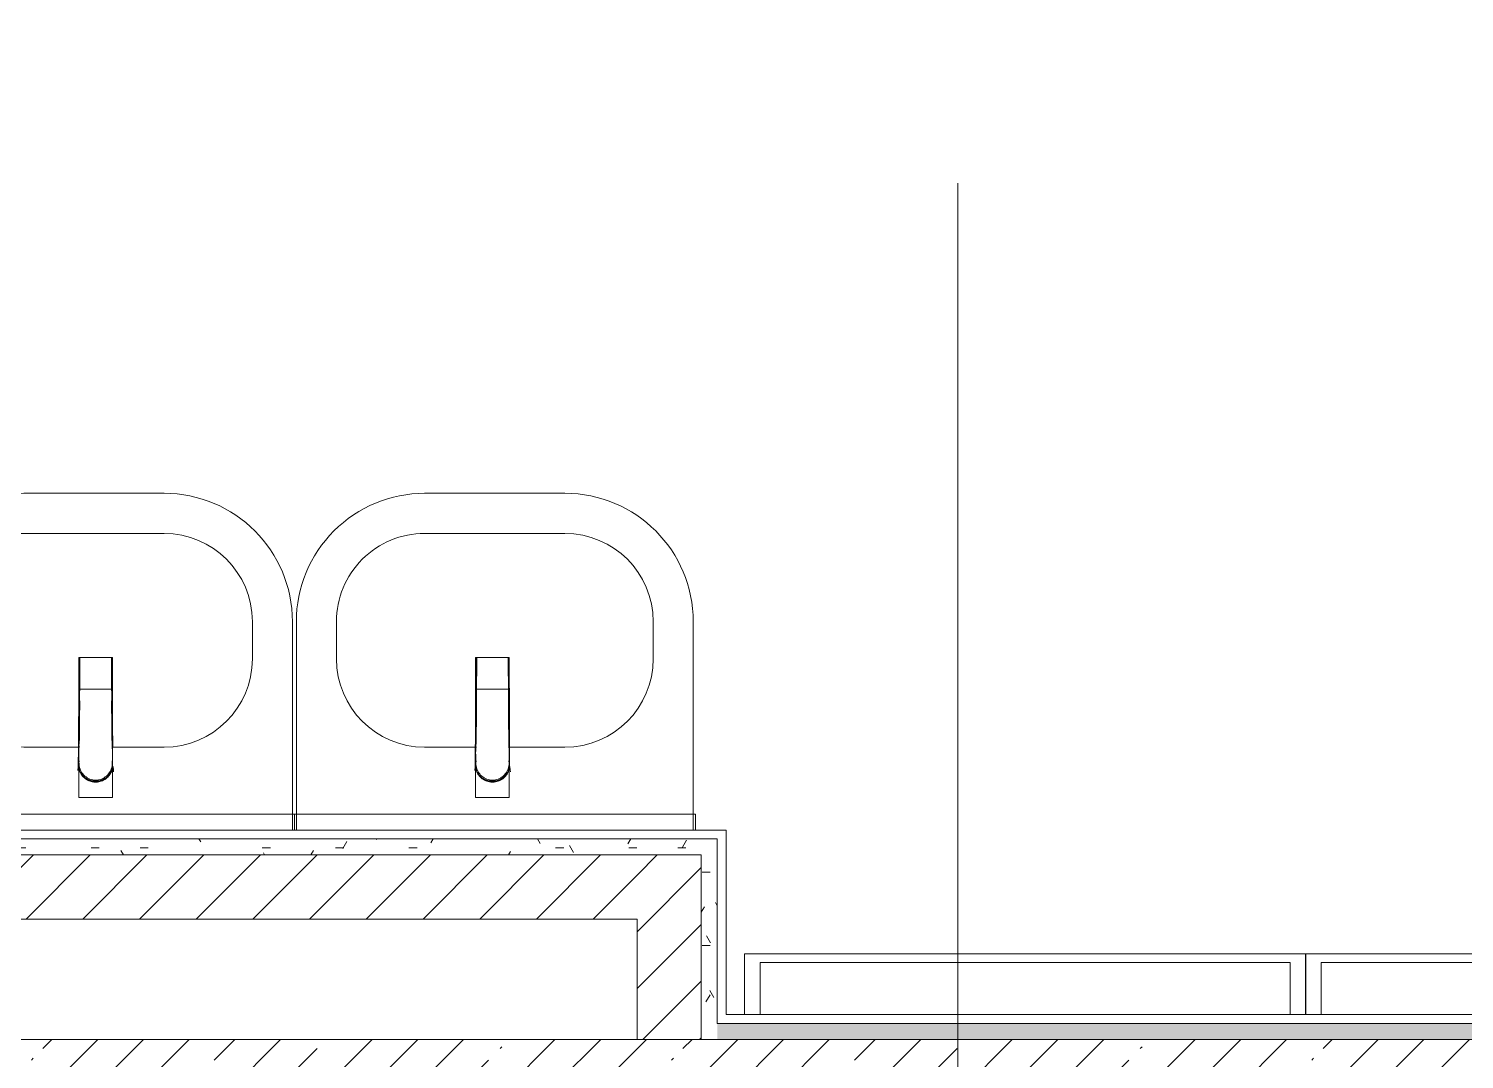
# Model space of a CAD drawing. Header units: millimetres. Extents: x 81382 to 274764, y -8553 to 29000.
# Drawn here: x 114801 to 116592, y 5375 to 6660 of the extents above; entities that cross this region are included whole.
import ezdxf

# ---------------------------------------------------------------- set-up
doc = ezdxf.new("R2010")
doc.units = ezdxf.units.MM
doc.linetypes.add('Осевая', pattern=[3175, 635, -476.25, 1587.5, -476.25])
for name, color, linetype, lineweight in [('0-1', 7, 'Continuous', 9), ('A-WALL', 7, 'Continuous', 9), ('I-WALL', 7, 'Continuous', 9), ('P-SANR-FIXT', 7, 'Continuous', 9), ('Оси-2', 7, 'Осевая', 9)]:
    doc.layers.add(name, color=color, linetype=linetype, lineweight=lineweight)
doc.layers.add('A-WALL-1', color=7, linetype='Continuous', lineweight=9, true_color=0x3c3c3c)
doc.layers.add('I-FURN-1', color=7, linetype='Continuous', lineweight=9, true_color=0xf0f0f0)
pattern_1 = [(45, (0, 0), (-35.35534, 35.35534), [])]
pattern_2 = [(0, (0, 0), (121.92, 30.48), [10.058, -81.382, 10.058, -81.382, -487.68]), (0, (0, 0), (121.92, 30.48), [-182.88, 10.058, -172.822, 10.058, -81.382, -213.36]), (0, (0, 0), (121.92, 30.48), [-457.2, 10.058, -50.902, 10.058, -142.342]), (120, (45.72, 15.24), (-87.356454, 90.345817), [10.058, -81.382, 10.058, -81.382, -487.68]), (120, (45.72, 15.24), (-87.356454, 90.345817), [-182.88, 10.058, -172.822, 10.058, -81.382, -213.36]), (120, (45.72, 15.24), (-87.356454, 90.345817), [-457.2, 10.058, -50.902, 10.058, -142.342]), (240, (60.96, 76.2), (-34.563546, -120.825817), [10.058, -81.382, 10.058, -81.382, -487.68]), (240, (60.96, 76.2), (-34.563546, -120.825817), [-182.88, 10.058, -172.822, 10.058, -81.382, -213.36]), (240, (60.96, 76.2), (-34.563546, -120.825817), [-457.2, 10.058, -50.902, 10.058, -142.342])]

# ---------------------------------------------------------------- blocks, each defined once
blk = doc.blocks.new('Вешалка - 1_25-26509708-План размещения напольных электротехнических лючков и розеток 3 этажа в осях 23-33')
at = {"layer": 'I-FURN-1'}
for p, q in [((350, 55), (-350, 55)), ((-350, 55), (-350, -20.6)), ((-350, -20.6), (-350, 55)), ((-350, 55), (349.6, 55)), ((350, -20.6), (350, 55)), ((350, 55), (350, -20.6)), ((-330.4, -20.6), (-330.4, 44.4)), ((-330.4, -20.6), (-330.4, 44.4)), ((-330.4, 44.4), (330.2, 44.4)), ((330.2, 44.4), (-330.4, 44.4)), ((330.2, 44.4), (330.2, -20.6)), ((330.2, -20.6), (330.2, 44.4))]:
    blk.add_line(p, q, dxfattribs=at)
blk = doc.blocks.new('Вешалка - 1_25-V67-План размещения напольных электротехнических лючков и розеток 3 этажа в осях 23-33')
at = {"layer": 'I-FURN-1'}
for p, q in [((350, 55), (-350, 55)), ((-350, 55), (-350, -20.6)), ((-350, -20.6), (-350, 55)), ((-349.6, 55), (350, 55)), ((350, -20.6), (350, 55)), ((350, 55), (350, -20.6)), ((-330.4, -20.6), (-330.4, 44.4)), ((-330.4, -20.6), (-330.4, 44.4)), ((-330.4, 44.4), (330.2, 44.4)), ((330.2, 44.4), (-330.4, 44.4)), ((330.2, 44.4), (330.2, -20.6)), ((330.2, -20.6), (330.2, 44.4))]:
    blk.add_line(p, q, dxfattribs=at)
blk = doc.blocks.new('зеркало круглое500д - 1_22а зеркало круглое d500-30453653-План размещения напольных электротехнических лючков и розеток 3 этажа в осях 23-33')
at = {"layer": 'I-FURN-1'}
for p, q in [((-250, 0), (-250, -20)), ((250, -20), (250, 0)), ((-250, -20), (250, -20)), ((250, -20), (-250, -20))]:
    blk.add_line(p, q, dxfattribs=at)
blk = doc.blocks.new('Раковина Roca Debba 50x42 - гибкая подводка_ 640х550х165 PN6_3_ ХВ_ГВ накидная гайка BP DN15_ К-гл_кон_ П DN 50-30803987-План размещения напольных электротехнических лючков и розеток 3 этажа в осях 23-33')
at = {"layer": 'P-SANR-FIXT'}
for p, q in [((-255, -0.2), (-255, -20.2)), ((240, -20.2), (240, -0.2)), ((-255, -20.2), (-255, -260)), ((240, -260), (240, -20.2)), ((-95, -103.6), (-24.7, -103.6)), ((15.5, -103.6), (80, -103.6)), ((-205, -260), (-205, -213.6)), ((190, -213.6), (190, -260)), ((80, -370), (-95, -370)), ((-95, -420), (80, -420))]:
    blk.add_line(p, q, dxfattribs=at)
for centre, radius, start, end in [((-95, -213.6), 110, 90, 180), ((80, -213.6), 110, 0, 90), ((-95, -260), 160, 180, 270), ((-95, -260), 110, 180, 270), ((80, -260), 160, 270, 0), ((80, -260), 110, 270, 0)]:
    blk.add_arc(centre, radius, start, end, dxfattribs=at)
blk = doc.blocks.new('Раковина Roca Debba 50x42 - гибкая подводка_ 640х550х165 PN6_3_ ХВ_ГВ накидная гайка BP DN15_ К-гл_кон_ П DN 50-V172-План размещения напольных электротехнических лючков и розеток 3 этажа в осях 23-33')
at = {"layer": 'P-SANR-FIXT'}
for p, q in [((-255, -0.2), (-255, -20.2)), ((240, -20.2), (240, -0.2)), ((-255, -20.2), (-255, -260)), ((240, -260), (240, -20.2)), ((-95, -103.6), (-29.7, -103.6)), ((10.5, -103.6), (80, -103.6)), ((-205, -260), (-205, -213.6)), ((190, -213.6), (190, -260)), ((80, -370), (-95, -370)), ((-95, -420), (80, -420))]:
    blk.add_line(p, q, dxfattribs=at)
for centre, radius, start, end in [((-95, -213.6), 110, 90, 180), ((80, -213.6), 110, 0, 90), ((-95, -260), 160, 180, 270), ((-95, -260), 110, 180, 270), ((80, -260), 160, 270, 0), ((80, -260), 110, 270, 0)]:
    blk.add_arc(centre, radius, start, end, dxfattribs=at)
blk = doc.blocks.new('смеситель для раковины - Default-V174-План размещения напольных электротехнических лючков и розеток 3 этажа в осях 23-33')
at = {"layer": '0-1'}
for p, q in [((19.7, 151.6), (-19.8, 151.6)), ((-20.3, 110), (-20.4, 97.4)), ((19.8, 111.8), (-19.8, 111.8)), ((20.4, 97.4), (20.3, 110)), ((-22.2, 10.4), (-21.8, 15.6)), ((-20.7, 17.2), (-20.7, 16.7)), ((20.8, 16.7), (20.8, 17.2))]:
    blk.add_line(p, q, dxfattribs=at)
at = {"layer": '0-1', "flags": 128}
for points in [[(-19.8, 151.6), (-20, 151.6), (-20.2, 151.6), (-20.3, 151.5), (-20.4, 151.5), (-20.5, 151.4), (-20.6, 151.3), (-20.6, 151.2), (-20.7, 151.1), (-20.7, 151.1), (-20.7, 151), (-20.7, 151), (-20.8, 150.9), (-20.8, 150.6), (-20.8, 149.7), (-20.8, 148.7), (-20.8, 147.7), (-20.9, 146.7), (-20.9, 145.3), (-21.1, 93.2)], [(19.7, 151.6), (20, 151.6), (20.2, 151.6), (20.4, 151.5), (20.5, 151.4), (20.6, 151.3), (20.6, 151.3), (20.7, 151.2), (20.7, 151.1), (20.7, 151.1), (20.7, 151), (20.8, 151), (20.8, 150.9), (20.8, 150.6)], [(-19.8, 111.8), (-19.9, 111.8), (-20, 111.8), (-20.1, 111.8), (-20.1, 111.7), (-20.2, 111.7), (-20.3, 111.6), (-20.3, 111.5), (-20.3, 111.5), (-20.3, 111.4), (-20.3, 111.4), (-20.3, 111.4), (-20.3, 111.3), (-20.3, 111.2), (-20.3, 111), (-20.3, 110.8), (-20.3, 110.6), (-20.3, 110.3), (-20.3, 110)], [(12.1, -0.1), (14.4, 1.7), (18.1, 6.1), (20.4, 11.5), (21.2, 17.2), (21.2, 36.2), (21.1, 56), (21, 111.4)], [(19.8, 111.8), (19.9, 111.8), (20, 111.8), (20.1, 111.8), (20.2, 111.7), (20.2, 111.6), (20.3, 111.6), (20.3, 111.5), (20.3, 111.5), (20.3, 111.4), (20.3, 111.4), (20.3, 111.3), (20.3, 111.1), (20.3, 110.9), (20.3, 110.7), (20.3, 110.4), (20.3, 110)], [(-18.9, 7.6), (-20, 10.3), (-20.8, 13.1), (-21.1, 18.6), (-21.1, 48.6), (-21.1, 93.2)], [(-21.8, 15.6), (-21.7, 19.7), (-21.6, 24.4), (-21.5, 30.8), (-21.4, 37.1), (-21.3, 49.4), (-21.2, 68.8), (-21.1, 88)], [(21.8, 15.6), (22.1, 11.2), (22.3, 8.7)]]:
    blk.add_lwpolyline(points, dxfattribs=at)
at = {"layer": 'P-SANR-FIXT'}
for p, q in [((21, 151.6), (-21, 151.6)), ((-21, 151.6), (-21, -23)), ((-19.7, 144), (-19.8, 111.7)), ((19.8, 111.7), (19.7, 144)), ((21, -23), (21, 151.6)), ((-21, 19.9), (-20.8, 19.8)), ((-20.4, 22), (-20.8, 19.8)), ((20.8, 19.8), (20.4, 22)), ((21, 19.9), (20.8, 19.8)), ((20.9, 18.5), (20.8, 19.8)), ((20.9, 18.4), (21.1, 18.4)), ((-0.6, -2.8), (0.6, -2.8)), ((-21, -23), (21, -23))]:
    blk.add_line(p, q, dxfattribs=at)
at = {"layer": 'P-SANR-FIXT', "flags": 128}
for points in [[(-21.1, 16.9), (-21.1, 42.2), (-21, 67.6), (-20.8, 118.3), (-20.7, 143.7), (-20.7, 149.4), (-20.8, 150.2), (-20.9, 145.3), (-20.9, 138.9), (-21.1, 88.1)], [(-20.1, 88.1), (-20.1, 99.6), (-20, 111), (-20, 122.4), (-19.9, 133.8), (-19.9, 145.2)], [(19.9, 145.2), (19.9, 138.9), (19.9, 132.6), (20, 126.2), (20, 119.9), (20, 113.5), (20, 107.2), (20.1, 100.8), (20.1, 94.5), (20.1, 88.1)], [(21.1, 88.1), (20.9, 138.9), (20.9, 145.3), (20.8, 150.2), (20.7, 149.4), (20.7, 143.7), (20.8, 118.3), (21, 67.6), (21.1, 42.2), (21.1, 16.9)], [(-21.1, 18.6), (-21.1, 18.6), (-21.1, 18.6), (-21, 18.6), (-21, 18.6), (-21, 18.5), (-20.9, 18.5), (-20.9, 18.5)], [(-21.1, 18.4), (-21.1, 18), (-21.1, 17.6), (-21.1, 17.2), (-21.1, 16.8), (-21.1, 16.4)], [(-20.8, 19.8), (-20.9, 19.2), (-20.9, 18.5)], [(21.1, 16.4), (21.1, 16.8), (21.1, 17.2), (21.1, 17.6), (21.1, 18), (21.1, 18.4)], [(-15.9, 4.1), (-13.1, 1.6), (-9.8, -0.4), (-6.1, -1.8), (-2.1, -2.5), (2.1, -2.5), (6.1, -1.8), (9.8, -0.4), (11.1, 0.4)], [(11.5, 0.5), (13.1, 1.6), (15.9, 4.1)], [(0.6, -3.9), (0.3, -3.9), (0.1, -3.9), (-0.1, -3.9), (-0.3, -3.9), (-0.6, -3.9)]]:
    blk.add_lwpolyline(points, dxfattribs=at)
at = {"layer": 'P-SANR-FIXT'}
for centre, major_axis, ratio, start_param, end_param in [((-19.8, 109.7), (-0.5, 0.002), 0.095846, 0.017294, 1.571164), ((19.8, 109.7), (0.5, 0.002), 0.095848, 4.711795, 6.265892), ((0, 17.2), (20.8, 0), 0.98634, 3.038054, 3.141593), ((0, 17.2), (20.8, 0), 0.98634, 0, 0.103539), ((0, 17.2), (20.8, 0), 0.98634, 3.141593, 3.441377), ((0, 16.7), (20.8, 0), 0.98634, 3.141593, 3.372062), ((0, 16.7), (20.7, 0), 0.98634, 3.571127, 3.769911), ((0, 17.2), (20.8, 0), 0.98634, 3.613983, 5.358408), ((0, 16.7), (20.7, 0), 0.98634, 3.994763, 4.083653), ((0, 16.7), (20.8, 0), 0.98634, 5.376246, 5.846752), ((0, 17.2), (20.8, 0), 0.98634, 5.499139, 5.804813), ((0, 17.2), (-20.8, 0), 0.98634, 2.841808, 3.141593), ((0, 16.7), (20.8, 0), 0.98634, 6.052716, 6.283185), ((0, 16.7), (20.7, 0), 0.98634, 4.276566, 4.807479), ((0, 16.7), (20.8, 0), 0.98634, 4.9338, 5.10736)]:
    blk.add_ellipse(centre, major_axis=major_axis, ratio=ratio, start_param=start_param, end_param=end_param, dxfattribs=at)
for points, knots in [([(-19.9, 145.2), (-19.9, 146), (-19.9, 147.4), (-19.8, 149.3), (-19.8, 150.7), (-19.8, 151.5), (-19.8, 151.6), (-19.8, 151.6)], [0, 0, 0, 0, 0.1, 0.2, 0.3, 0.4, 0.4725859, 0.4725859, 0.4725859, 0.4725859]), ([(-19.8, 151.6), (-19.7, 151.6), (-19.7, 151.6), (-19.7, 151.2), (-19.7, 150), (-19.7, 148.3), (-19.7, 146.2), (-19.7, 144.8), (-19.7, 144)], [0.4728347, 0.4728347, 0.4728347, 0.4728347, 0.5, 0.6, 0.7, 0.8, 0.9, 1, 1, 1, 1]), ([(19.7, 144), (19.7, 144.8), (19.7, 146.2), (19.7, 148.3), (19.7, 150), (19.7, 151.2), (19.7, 151.6), (19.7, 151.6), (19.7, 151.6)], [0, 0, 0, 0, 0.1, 0.2, 0.3, 0.4, 0.5, 0.5274121, 0.5274121, 0.5274121, 0.5274121]), ([(19.7, 151.6), (19.8, 151.6), (19.8, 151.5), (19.8, 150.7), (19.8, 149.3), (19.9, 147.4), (19.9, 146), (19.9, 145.2)], [0.5275209, 0.5275209, 0.5275209, 0.5275209, 0.6, 0.7, 0.8, 0.9, 1, 1, 1, 1]), ([(-19.8, 111.8), (-19.8, 111.8), (-19.8, 111.7), (-19.8, 110.9), (-19.8, 110.1), (-19.8, 109.7)], [0.4695548, 0.4695548, 0.4695548, 0.4695548, 0.6, 0.8, 1, 1, 1, 1]), ([(19.8, 109.7), (19.8, 110.1), (19.8, 110.9), (19.8, 111.7), (19.8, 111.8), (19.8, 111.8)], [0, 0, 0, 0, 0.2, 0.4, 0.5304748, 0.5304748, 0.5304748, 0.5304748]), ([(-20.4, 97.4), (-20.4, 91.1), (-20.5, 81.8), (-20.6, 69.7), (-20.6, 60), (-20.7, 52.6), (-20.8, 47.4), (-20.8, 45.2), (-20.8, 43.5), (-20.9, 41.8), (-20.9, 39.8), (-20.9, 37.7), (-20.9, 36.2), (-20.9, 35.4), (-21, 34.1), (-21, 32.6), (-21, 31), (-21, 29.7), (-21, 28.6), (-21, 27.7), (-21, 26.8), (-21.1, 25.6), (-21.1, 22.9), (-21.1, 20.4), (-21.1, 18.4)], [0, 0, 0, 0, 0.222222, 0.333333, 0.444444, 0.583333, 0.618056, 0.652778, 0.670139, 0.6875, 0.722222, 0.756944, 0.774306, 0.782986, 0.791667, 0.826389, 0.84375, 0.861111, 0.878472, 0.887153, 0.895833, 0.913194, 0.930556, 1, 1, 1, 1]), ([(-20.5, 43.6), (-20.5, 44.1), (-20.5, 44.9), (-20.5, 45.9), (-20.4, 46.5), (-20.4, 47), (-20.4, 47.6), (-20.3, 48.2), (-20.3, 49.3), (-20.3, 50.8), (-20.3, 52.7), (-20.3, 54.8), (-20.2, 57.1), (-20.2, 60.5), (-20.1, 67), (-20, 78.4), (-19.9, 90.5), (-19.9, 97.4)], [0.3665203, 0.3665203, 0.3665203, 0.3665203, 0.3928571, 0.4107143, 0.4196429, 0.4285714, 0.4375, 0.4464286, 0.4642857, 0.5, 0.5357143, 0.5714286, 0.6071429, 0.6428571, 0.7142857, 0.8571429, 1, 1, 1, 1]), ([(19.9, 97.4), (19.9, 90.5), (20, 78.4), (20.1, 66.9), (20.2, 60.3), (20.3, 57), (20.3, 54.6), (20.3, 52.6), (20.3, 50.7), (20.3, 49.2), (20.4, 48.1), (20.4, 47.4), (20.4, 46.9), (20.4, 46.4), (20.4, 45.8), (20.4, 44.6), (20.4, 43), (20.4, 41.3), (20.5, 40), (20.5, 39.2), (20.6, 38.5), (20.7, 37.9), (20.7, 37.5)], [0, 0, 0, 0, 0.1428571, 0.2857143, 0.3571429, 0.3928571, 0.4285714, 0.4642857, 0.5, 0.5357143, 0.5535714, 0.5625, 0.5714286, 0.5803571, 0.5892857, 0.6071429, 0.6428571, 0.6785714, 0.6964286, 0.7053571, 0.7142857, 0.7301718, 0.7301718, 0.7301718, 0.7301718]), ([(21.1, 18.4), (21.1, 19.2), (21.1, 20.8), (21.1, 23.1), (21.1, 25), (21.1, 26.5), (21, 27.6), (21, 28.6), (21, 30), (21, 31.7), (21, 33.4), (21, 34.6), (20.9, 35.2), (20.9, 35.7), (20.9, 36.3), (20.9, 36.9), (20.9, 38.1), (20.9, 39.8), (20.9, 41.4), (20.8, 42.8), (20.8, 44.1), (20.8, 45.8), (20.8, 48.6), (20.7, 53.5), (20.6, 60.7), (20.6, 68.9), (20.5, 76.5), (20.5, 85.7), (20.4, 92.7), (20.4, 97.4)], [0, 0, 0, 0, 0.027778, 0.055556, 0.083333, 0.097222, 0.111111, 0.125, 0.138889, 0.166667, 0.194444, 0.208333, 0.215278, 0.222222, 0.229167, 0.236111, 0.25, 0.277778, 0.305556, 0.319444, 0.333333, 0.361111, 0.388889, 0.444444, 0.555556, 0.666667, 0.75, 0.833333, 1, 1, 1, 1]), ([(-21.1, 88.1), (-21.1, 85.7), (-21.1, 82.2), (-21.1, 77.5), (-21.2, 73.9), (-21.2, 70.4), (-21.2, 66.8), (-21.2, 63.9), (-21.2, 61.5), (-21.2, 59.8), (-21.2, 58), (-21.2, 55.7), (-21.3, 52.8), (-21.3, 49.3), (-21.3, 46), (-21.3, 42.6), (-21.4, 40.5), (-21.4, 39.4)], [0, 0, 0, 0, 0.0833333, 0.125, 0.1666667, 0.2083333, 0.25, 0.2916667, 0.3125, 0.3333333, 0.3541667, 0.375, 0.4166667, 0.4583333, 0.5, 0.5416667, 0.5833333, 0.5833333, 0.5833333, 0.5833333]), ([(20.1, 88.1), (20.1, 88.2), (20.2, 88.3), (20.4, 88.2), (20.5, 88), (20.6, 87.8), (20.7, 87.5), (20.7, 87.3), (20.8, 87.1), (20.9, 87), (20.9, 86.8), (20.9, 86.7)], [0, 0, 0, 0, 0.1, 0.19375, 0.25, 0.3, 0.35, 0.4, 0.45, 0.525, 0.575, 0.575, 0.575, 0.575]), ([(21.4, 39.8), (21.4, 40.2), (21.4, 41), (21.3, 42.6), (21.3, 44.7), (21.3, 47.5), (21.3, 50.9), (21.2, 55.1), (21.2, 60), (21.2, 65.1), (21.2, 69.9), (21.2, 74.5), (21.1, 80.6), (21.1, 85.1), (21.1, 88.1)], [0.5714286, 0.5714286, 0.5714286, 0.5714286, 0.5892857, 0.6071429, 0.6428571, 0.6785714, 0.7142857, 0.75, 0.7857143, 0.8214286, 0.8571429, 0.8928571, 0.9285714, 1, 1, 1, 1]), ([(-21, 19.9), (-21, 20.5), (-20.9, 21.9), (-20.9, 23.9), (-20.9, 25.6), (-20.9, 26.9), (-20.9, 27.6), (-20.9, 28.1), (-20.9, 28.7), (-20.9, 29.4), (-21, 30.9), (-21, 33.1), (-21, 35.5), (-20.9, 37.4), (-20.9, 38.5), (-20.8, 39.3), (-20.7, 40.1), (-20.7, 40.7), (-20.6, 41.2), (-20.6, 41.3)], [0, 0, 0, 0, 0.0357143, 0.0714286, 0.1071429, 0.125, 0.1339286, 0.1428571, 0.1517857, 0.1607143, 0.1785714, 0.2142857, 0.25, 0.2678571, 0.2857143, 0.2946429, 0.3035714, 0.3214286, 0.3257253, 0.3257253, 0.3257253, 0.3257253]), ([(-21, 19.9), (-21, 19.7), (-21, 19.5), (-21.1, 19.2), (-21.1, 18.9), (-21.1, 18.7), (-21.1, 18.6)], [0, 0, 0, 0, 0.333333, 0.5, 0.666667, 1, 1, 1, 1]), ([(20.9, 33.9), (20.9, 33.6), (20.9, 32.5), (20.9, 30.9), (20.9, 29.2), (20.9, 28.3), (20.9, 27.5), (20.9, 26.8), (20.9, 25.6), (20.9, 23.9), (21, 21.9), (21, 20.5), (21, 19.9)], [0.7766981, 0.7766981, 0.7766981, 0.7766981, 0.7857143, 0.8214286, 0.8392857, 0.8571429, 0.8660714, 0.875, 0.8928571, 0.9285714, 0.9642857, 1, 1, 1, 1]), ([(-0.6, -3.9), (-1.6, -3.9), (-3.8, -3.7), (-7, -2.8), (-10, -1.5), (-12.8, 0.2), (-15.2, 2.3), (-17.3, 4.8), (-18.7, 7.1), (-19.6, 9), (-20.1, 10.6), (-20.6, 12.1), (-21, 14.3), (-21.1, 15.9), (-21.1, 16.9)], [0, 0, 0, 0, 0.1, 0.2, 0.3, 0.4, 0.5, 0.6, 0.7, 0.75, 0.8, 0.85, 0.9, 1, 1, 1, 1]), ([(-21.1, 16.4), (-21.1, 14.3), (-20.4, 11.1), (-18.7, 7.6), (-17.5, 5.8), (-16.4, 4.5), (-15.2, 3.2), (-13.9, 2.1), (-12.5, 1), (-10.9, 0.1), (-9.2, -0.7), (-6.9, -1.7), (-3.8, -2.5), (0, -2.8), (3.8, -2.5), (6.9, -1.7), (9, -0.9), (10.1, -0.3), (10.9, 0.1), (11.7, 0.5), (12.7, 1.2), (13.9, 2), (15, 3), (15.8, 3.8), (16.4, 4.5), (17, 5.2), (17.7, 6.2), (18.6, 7.6), (19.3, 9), (19.7, 9.9), (19.9, 10.5), (20, 10.9), (20.2, 11.2), (20.3, 11.7), (20.6, 12.6), (20.8, 13.8), (21, 15.1), (21.1, 16), (21.1, 16.4)], [0, 0, 0, 0, 0.111111, 0.166667, 0.194444, 0.222222, 0.25, 0.277778, 0.305556, 0.333333, 0.361111, 0.388889, 0.444444, 0.5, 0.555556, 0.611111, 0.638889, 0.652778, 0.666667, 0.680556, 0.694444, 0.722222, 0.75, 0.763889, 0.777778, 0.791667, 0.805556, 0.833333, 0.861111, 0.875, 0.881944, 0.888889, 0.895833, 0.902778, 0.916667, 0.944444, 0.972222, 1, 1, 1, 1]), ([(-20.8, 14.6), (-20.7, 14.1), (-20.6, 12.9), (-20.2, 11.6), (-20, 10.9)], [0, 0, 0, 0, 0.4, 1, 1, 1, 1]), ([(-20, 10.9), (-19.6, 9.8), (-18.5, 7.4), (-17, 5.2), (-15.9, 4.1)], [0, 0, 0, 0, 0.444444, 1, 1, 1, 1]), ([(21.1, 16.9), (21.1, 15.9), (21, 13.7), (20.2, 10.6), (19, 7.6), (16.7, 3.9), (12.9, 0), (7.1, -3.1), (2.7, -3.9), (0.6, -3.9)], [0, 0, 0, 0, 0.1, 0.2, 0.3, 0.4, 0.6, 0.8, 1, 1, 1, 1]), ([(15.9, 4.1), (16.7, 5), (18.4, 7.2), (19.5, 9.5), (20, 10.9)], [0, 0, 0, 0, 0.444444, 1, 1, 1, 1]), ([(20, 10.9), (20.2, 11.4), (20.5, 12.7), (20.7, 13.9), (20.8, 14.6)], [0, 0, 0, 0, 0.444444, 1, 1, 1, 1]), ([(-0.6, -3.9), (-0.6, -3.9), (-0.6, -3.7), (-0.6, -3.5), (-0.6, -3.1), (-0.6, -2.9), (-0.6, -2.8)], [0, 0, 0, 0, 0.363636, 0.545455, 0.727273, 1, 1, 1, 1]), ([(0.6, -3.9), (0.6, -3.9), (0.6, -3.7), (0.6, -3.5), (0.6, -3.1), (0.6, -2.9), (0.6, -2.8)], [0, 0, 0, 0, 0.363636, 0.545455, 0.727273, 1, 1, 1, 1])]:
    blk.add_open_spline(points, degree=3, knots=knots, dxfattribs=at)
for points in [[(-19.8, 111.8), (-19.8, 111.8), (-19.8, 111.8), (-19.8, 111.8)], [(19.8, 111.8), (19.8, 111.8), (19.8, 111.8), (19.8, 111.8)], [(-20.1, 88.1), (-20.4, 88.2), (-20.6, 88.2), (-20.8, 88.2)], [(-20, 85.7), (-20.1, 86.5), (-20.1, 87.3), (-20.1, 88.1)], [(20.1, 88.1), (20.1, 87.3), (20.1, 86.5), (20, 85.7)], [(-20.9, 18.4), (-21, 18.4), (-21.1, 18.4), (-21.1, 18.5)], [(-20.4, 22.5), (-20.7, 21.7), (-20.9, 20.8), (-21, 19.9)], [(-20.9, 18.3), (-20.9, 17.7), (-20.9, 16.5), (-20.8, 15.2), (-20.8, 14.6)], [(20.7, 19.9), (20.7, 17.5), (19.9, 12.6), (16.3, 6), (10.7, 1.1), (3.8, -1.6), (-3.7, -1.6), (-10.7, 1.1), (-16.3, 6), (-19.9, 12.6), (-20.7, 17.5), (-20.7, 19.9)], [(21, 19.9), (20.9, 20.8), (20.7, 21.7), (20.4, 22.5)], [(20.8, 14.6), (20.8, 15.2), (20.9, 16.5), (20.9, 17.8), (20.9, 18.4)], [(21.1, 18.5), (21.1, 18.5), (21, 18.5), (20.9, 18.5)], [(21.1, 18.5), (21.1, 18.6), (21.1, 18.7), (21.1, 18.9), (21.1, 19.2), (21.1, 19.4), (21, 19.6), (21, 19.8), (21, 19.9)], [(-3, -2.5), (-2.2, -2.7), (-1.4, -2.7), (-0.6, -2.8)]]:
    blk.add_open_spline(points, degree=3, dxfattribs=at)
blk = doc.blocks.new('смеситель для раковины - Default-V175-План размещения напольных электротехнических лючков и розеток 3 этажа в осях 23-33')
at = {"layer": '0-1'}
for p, q in [((19.7, 151.6), (-19.8, 151.6)), ((-20.3, 110), (-20.4, 97.4)), ((19.8, 111.8), (-19.8, 111.8)), ((20.4, 97.4), (20.3, 110)), ((-22.2, 10.4), (-21.8, 15.6)), ((-20.7, 17.2), (-20.7, 16.7)), ((20.8, 16.7), (20.8, 17.2))]:
    blk.add_line(p, q, dxfattribs=at)
at = {"layer": '0-1', "flags": 128}
for points in [[(-19.8, 151.6), (-20, 151.6), (-20.2, 151.6), (-20.3, 151.5), (-20.4, 151.5), (-20.5, 151.4), (-20.6, 151.3), (-20.6, 151.2), (-20.7, 151.1), (-20.7, 151.1), (-20.7, 151), (-20.7, 151), (-20.8, 150.9), (-20.8, 150.6), (-20.8, 149.7), (-20.8, 148.7), (-20.8, 147.7), (-20.9, 146.7), (-20.9, 145.3), (-21.1, 93.2)], [(19.7, 151.6), (20, 151.6), (20.2, 151.6), (20.4, 151.5), (20.5, 151.4), (20.6, 151.3), (20.6, 151.3), (20.7, 151.2), (20.7, 151.1), (20.7, 151.1), (20.7, 151), (20.8, 151), (20.8, 150.9), (20.8, 150.6)], [(-19.8, 111.8), (-19.9, 111.8), (-20, 111.8), (-20.1, 111.8), (-20.1, 111.7), (-20.2, 111.7), (-20.3, 111.6), (-20.3, 111.5), (-20.3, 111.5), (-20.3, 111.4), (-20.3, 111.4), (-20.3, 111.4), (-20.3, 111.3), (-20.3, 111.2), (-20.3, 111), (-20.3, 110.8), (-20.3, 110.6), (-20.3, 110.3), (-20.3, 110)], [(12.1, -0.1), (14.4, 1.7), (18.1, 6.1), (20.4, 11.5), (21.2, 17.2), (21.2, 36.2), (21.1, 56), (21, 111.4)], [(19.8, 111.8), (19.9, 111.8), (20, 111.8), (20.1, 111.8), (20.2, 111.7), (20.2, 111.6), (20.3, 111.6), (20.3, 111.5), (20.3, 111.5), (20.3, 111.4), (20.3, 111.4), (20.3, 111.3), (20.3, 111.1), (20.3, 110.9), (20.3, 110.7), (20.3, 110.4), (20.3, 110)], [(-18.9, 7.6), (-20, 10.3), (-20.8, 13.1), (-21.1, 18.6), (-21.1, 48.6), (-21.1, 93.2)], [(-21.8, 15.6), (-21.7, 19.7), (-21.6, 24.4), (-21.5, 30.8), (-21.4, 37.1), (-21.3, 49.4), (-21.2, 68.8), (-21.1, 88)], [(21.8, 15.6), (22.1, 11.2), (22.3, 8.7)]]:
    blk.add_lwpolyline(points, dxfattribs=at)
at = {"layer": 'P-SANR-FIXT'}
for p, q in [((21, 151.6), (-21, 151.6)), ((-21, 151.6), (-21, -23)), ((-19.7, 144), (-19.8, 111.7)), ((19.8, 111.7), (19.7, 144)), ((21, -23), (21, 151.6)), ((-21, 19.9), (-20.8, 19.8)), ((-20.4, 22), (-20.8, 19.8)), ((20.8, 19.8), (20.4, 22)), ((21, 19.9), (20.8, 19.8)), ((20.9, 18.5), (20.8, 19.8)), ((20.9, 18.4), (21.1, 18.4)), ((-0.6, -2.8), (0.6, -2.8)), ((-21, -23), (21, -23))]:
    blk.add_line(p, q, dxfattribs=at)
at = {"layer": 'P-SANR-FIXT', "flags": 128}
for points in [[(-21.1, 16.9), (-21.1, 42.2), (-21, 67.6), (-20.8, 118.3), (-20.7, 143.7), (-20.7, 149.4), (-20.8, 150.2), (-20.9, 145.3), (-20.9, 138.9), (-21.1, 88.1)], [(-20.1, 88.1), (-20.1, 99.6), (-20, 111), (-20, 122.4), (-19.9, 133.8), (-19.9, 145.2)], [(19.9, 145.2), (19.9, 138.9), (19.9, 132.6), (20, 126.2), (20, 119.9), (20, 113.5), (20, 107.2), (20.1, 100.8), (20.1, 94.5), (20.1, 88.1)], [(21.1, 88.1), (20.9, 138.9), (20.9, 145.3), (20.8, 150.2), (20.7, 149.4), (20.7, 143.7), (20.8, 118.3), (21, 67.6), (21.1, 42.2), (21.1, 16.9)], [(-21.1, 18.6), (-21.1, 18.6), (-21.1, 18.6), (-21, 18.6), (-21, 18.6), (-21, 18.5), (-20.9, 18.5), (-20.9, 18.5)], [(-21.1, 18.4), (-21.1, 18), (-21.1, 17.6), (-21.1, 17.2), (-21.1, 16.8), (-21.1, 16.4)], [(-20.8, 19.8), (-20.9, 19.2), (-20.9, 18.5)], [(21.1, 16.4), (21.1, 16.8), (21.1, 17.2), (21.1, 17.6), (21.1, 18), (21.1, 18.4)], [(-15.9, 4.1), (-13.1, 1.6), (-9.8, -0.4), (-6.1, -1.8), (-2.1, -2.5), (2.1, -2.5), (6.1, -1.8), (9.8, -0.4), (11.1, 0.4)], [(11.5, 0.5), (13.1, 1.6), (15.9, 4.1)], [(0.6, -3.9), (0.3, -3.9), (0.1, -3.9), (-0.1, -3.9), (-0.3, -3.9), (-0.6, -3.9)]]:
    blk.add_lwpolyline(points, dxfattribs=at)
at = {"layer": 'P-SANR-FIXT'}
for centre, major_axis, ratio, start_param, end_param in [((-19.8, 109.7), (-0.5, 0.002), 0.095846, 0.017294, 1.571164), ((19.8, 109.7), (0.5, 0.002), 0.095848, 4.711795, 6.265892), ((0, 17.2), (20.8, 0), 0.98634, 3.038054, 3.141593), ((0, 17.2), (20.8, 0), 0.98634, 0, 0.103539), ((0, 17.2), (20.8, 0), 0.98634, 3.141593, 3.441377), ((0, 16.7), (20.8, 0), 0.98634, 3.141593, 3.372062), ((0, 16.7), (20.7, 0), 0.98634, 3.571127, 3.769911), ((0, 17.2), (20.8, 0), 0.98634, 3.613983, 5.358408), ((0, 16.7), (20.7, 0), 0.98634, 3.994763, 4.083653), ((0, 16.7), (20.8, 0), 0.98634, 5.376246, 5.846752), ((0, 17.2), (20.8, 0), 0.98634, 5.499139, 5.804813), ((0, 17.2), (-20.8, 0), 0.98634, 2.841808, 3.141593), ((0, 16.7), (20.8, 0), 0.98634, 6.052716, 6.283185), ((0, 16.7), (20.7, 0), 0.98634, 4.276566, 4.39823), ((0, 16.7), (20.8, 0), 0.98634, 4.404521, 4.807479), ((0, 16.7), (20.8, 0), 0.98634, 4.9338, 5.10736)]:
    blk.add_ellipse(centre, major_axis=major_axis, ratio=ratio, start_param=start_param, end_param=end_param, dxfattribs=at)
for points, knots in [([(-19.9, 145.2), (-19.9, 146), (-19.9, 147.4), (-19.8, 149.3), (-19.8, 150.7), (-19.8, 151.5), (-19.8, 151.6), (-19.8, 151.6)], [0, 0, 0, 0, 0.1, 0.2, 0.3, 0.4, 0.4725859, 0.4725859, 0.4725859, 0.4725859]), ([(-19.8, 151.6), (-19.7, 151.6), (-19.7, 151.6), (-19.7, 151.2), (-19.7, 150), (-19.7, 148.3), (-19.7, 146.2), (-19.7, 144.8), (-19.7, 144)], [0.4728347, 0.4728347, 0.4728347, 0.4728347, 0.5, 0.6, 0.7, 0.8, 0.9, 1, 1, 1, 1]), ([(19.7, 144), (19.7, 144.8), (19.7, 146.2), (19.7, 148.3), (19.7, 150), (19.7, 151.2), (19.7, 151.6), (19.7, 151.6), (19.7, 151.6)], [0, 0, 0, 0, 0.1, 0.2, 0.3, 0.4, 0.5, 0.5274121, 0.5274121, 0.5274121, 0.5274121]), ([(19.7, 151.6), (19.8, 151.6), (19.8, 151.5), (19.8, 150.7), (19.8, 149.3), (19.9, 147.4), (19.9, 146), (19.9, 145.2)], [0.5275209, 0.5275209, 0.5275209, 0.5275209, 0.6, 0.7, 0.8, 0.9, 1, 1, 1, 1]), ([(-19.8, 111.8), (-19.8, 111.8), (-19.8, 111.7), (-19.8, 110.9), (-19.8, 110.1), (-19.8, 109.7)], [0.4695548, 0.4695548, 0.4695548, 0.4695548, 0.6, 0.8, 1, 1, 1, 1]), ([(19.8, 109.7), (19.8, 110.1), (19.8, 110.9), (19.8, 111.7), (19.8, 111.8), (19.8, 111.8)], [0, 0, 0, 0, 0.2, 0.4, 0.5304748, 0.5304748, 0.5304748, 0.5304748]), ([(-20.4, 97.4), (-20.4, 91.1), (-20.5, 81.8), (-20.6, 69.7), (-20.6, 60), (-20.7, 52.6), (-20.8, 47.4), (-20.8, 45.2), (-20.8, 43.5), (-20.9, 41.8), (-20.9, 39.8), (-20.9, 37.7), (-20.9, 36.2), (-20.9, 35.4), (-21, 34.1), (-21, 32.6), (-21, 31), (-21, 29.7), (-21, 28.6), (-21, 27.7), (-21, 26.8), (-21.1, 25.6), (-21.1, 22.9), (-21.1, 20.4), (-21.1, 18.4)], [0, 0, 0, 0, 0.222222, 0.333333, 0.444444, 0.583333, 0.618056, 0.652778, 0.670139, 0.6875, 0.722222, 0.756944, 0.774306, 0.782986, 0.791667, 0.826389, 0.84375, 0.861111, 0.878472, 0.887153, 0.895833, 0.913194, 0.930556, 1, 1, 1, 1]), ([(-20.5, 43.6), (-20.5, 44.1), (-20.5, 44.9), (-20.5, 45.9), (-20.4, 46.5), (-20.4, 47), (-20.4, 47.6), (-20.3, 48.2), (-20.3, 49.3), (-20.3, 50.8), (-20.3, 52.7), (-20.3, 54.8), (-20.2, 57.1), (-20.2, 60.5), (-20.1, 67), (-20, 78.4), (-19.9, 90.5), (-19.9, 97.4)], [0.3665203, 0.3665203, 0.3665203, 0.3665203, 0.3928571, 0.4107143, 0.4196429, 0.4285714, 0.4375, 0.4464286, 0.4642857, 0.5, 0.5357143, 0.5714286, 0.6071429, 0.6428571, 0.7142857, 0.8571429, 1, 1, 1, 1]), ([(19.9, 97.4), (19.9, 90.5), (20, 78.4), (20.1, 66.9), (20.2, 60.3), (20.3, 57), (20.3, 54.6), (20.3, 52.6), (20.3, 50.7), (20.3, 49.2), (20.4, 48.1), (20.4, 47.4), (20.4, 46.9), (20.4, 46.4), (20.4, 45.8), (20.4, 44.6), (20.4, 43), (20.4, 41.3), (20.5, 40), (20.5, 39.2), (20.6, 38.5), (20.7, 37.9), (20.7, 37.5)], [0, 0, 0, 0, 0.1428571, 0.2857143, 0.3571429, 0.3928571, 0.4285714, 0.4642857, 0.5, 0.5357143, 0.5535714, 0.5625, 0.5714286, 0.5803571, 0.5892857, 0.6071429, 0.6428571, 0.6785714, 0.6964286, 0.7053571, 0.7142857, 0.7301718, 0.7301718, 0.7301718, 0.7301718]), ([(21.1, 18.4), (21.1, 19.2), (21.1, 20.8), (21.1, 23.1), (21.1, 25), (21.1, 26.5), (21, 27.6), (21, 28.6), (21, 30), (21, 31.7), (21, 33.4), (21, 34.6), (20.9, 35.2), (20.9, 35.7), (20.9, 36.3), (20.9, 36.9), (20.9, 38.1), (20.9, 39.8), (20.9, 41.4), (20.8, 42.8), (20.8, 44.1), (20.8, 45.8), (20.8, 48.6), (20.7, 53.5), (20.6, 60.7), (20.6, 68.9), (20.5, 76.5), (20.5, 85.7), (20.4, 92.7), (20.4, 97.4)], [0, 0, 0, 0, 0.027778, 0.055556, 0.083333, 0.097222, 0.111111, 0.125, 0.138889, 0.166667, 0.194444, 0.208333, 0.215278, 0.222222, 0.229167, 0.236111, 0.25, 0.277778, 0.305556, 0.319444, 0.333333, 0.361111, 0.388889, 0.444444, 0.555556, 0.666667, 0.75, 0.833333, 1, 1, 1, 1]), ([(-21.1, 88.1), (-21.1, 85.7), (-21.1, 82.2), (-21.1, 77.5), (-21.2, 73.9), (-21.2, 70.4), (-21.2, 66.8), (-21.2, 63.9), (-21.2, 61.5), (-21.2, 59.8), (-21.2, 58), (-21.2, 55.7), (-21.3, 52.8), (-21.3, 49.3), (-21.3, 46), (-21.3, 42.6), (-21.4, 40.5), (-21.4, 39.4)], [0, 0, 0, 0, 0.0833333, 0.125, 0.1666667, 0.2083333, 0.25, 0.2916667, 0.3125, 0.3333333, 0.3541667, 0.375, 0.4166667, 0.4583333, 0.5, 0.5416667, 0.5833333, 0.5833333, 0.5833333, 0.5833333]), ([(20.1, 88.1), (20.1, 88.2), (20.2, 88.3), (20.4, 88.2), (20.5, 88), (20.6, 87.8), (20.7, 87.5), (20.7, 87.3), (20.8, 87.1), (20.9, 87), (20.9, 86.8), (20.9, 86.7)], [0, 0, 0, 0, 0.1, 0.19375, 0.25, 0.3, 0.35, 0.4, 0.45, 0.525, 0.575, 0.575, 0.575, 0.575]), ([(21.4, 39.8), (21.4, 40.2), (21.4, 41), (21.3, 42.6), (21.3, 44.7), (21.3, 47.5), (21.3, 50.9), (21.2, 55.1), (21.2, 60), (21.2, 65.1), (21.2, 69.9), (21.2, 74.5), (21.1, 80.6), (21.1, 85.1), (21.1, 88.1)], [0.5714286, 0.5714286, 0.5714286, 0.5714286, 0.5892857, 0.6071429, 0.6428571, 0.6785714, 0.7142857, 0.75, 0.7857143, 0.8214286, 0.8571429, 0.8928571, 0.9285714, 1, 1, 1, 1]), ([(-21, 19.9), (-21, 20.5), (-20.9, 21.9), (-20.9, 23.9), (-20.9, 25.6), (-20.9, 26.9), (-20.9, 27.6), (-20.9, 28.1), (-20.9, 28.7), (-20.9, 29.4), (-21, 30.9), (-21, 33.1), (-21, 35.5), (-20.9, 37.4), (-20.9, 38.5), (-20.8, 39.3), (-20.7, 40.1), (-20.7, 40.7), (-20.6, 41.2), (-20.6, 41.3)], [0, 0, 0, 0, 0.0357143, 0.0714286, 0.1071429, 0.125, 0.1339286, 0.1428571, 0.1517857, 0.1607143, 0.1785714, 0.2142857, 0.25, 0.2678571, 0.2857143, 0.2946429, 0.3035714, 0.3214286, 0.3257253, 0.3257253, 0.3257253, 0.3257253]), ([(-21, 19.9), (-21, 19.7), (-21, 19.5), (-21.1, 19.2), (-21.1, 18.9), (-21.1, 18.7), (-21.1, 18.6)], [0, 0, 0, 0, 0.333333, 0.5, 0.666667, 1, 1, 1, 1]), ([(20.9, 33.9), (20.9, 33.6), (20.9, 32.5), (20.9, 30.9), (20.9, 29.2), (20.9, 28.3), (20.9, 27.5), (20.9, 26.8), (20.9, 25.6), (20.9, 23.9), (21, 21.9), (21, 20.5), (21, 19.9)], [0.7766981, 0.7766981, 0.7766981, 0.7766981, 0.7857143, 0.8214286, 0.8392857, 0.8571429, 0.8660714, 0.875, 0.8928571, 0.9285714, 0.9642857, 1, 1, 1, 1]), ([(-0.6, -3.9), (-1.6, -3.9), (-3.8, -3.7), (-7, -2.8), (-10, -1.5), (-12.8, 0.2), (-15.2, 2.3), (-17.3, 4.8), (-18.7, 7.1), (-19.6, 9), (-20.1, 10.6), (-20.6, 12.1), (-21, 14.3), (-21.1, 15.9), (-21.1, 16.9)], [0, 0, 0, 0, 0.1, 0.2, 0.3, 0.4, 0.5, 0.6, 0.7, 0.75, 0.8, 0.85, 0.9, 1, 1, 1, 1]), ([(-21.1, 16.4), (-21.1, 14.3), (-20.4, 11.1), (-18.7, 7.6), (-17.5, 5.8), (-16.4, 4.5), (-15.2, 3.2), (-13.9, 2.1), (-12.5, 1), (-10.9, 0.1), (-9.2, -0.7), (-6.9, -1.7), (-3.8, -2.5), (0, -2.8), (3.8, -2.5), (6.9, -1.7), (9, -0.9), (10.1, -0.3), (10.9, 0.1), (11.7, 0.5), (12.7, 1.2), (13.9, 2), (15, 3), (15.8, 3.8), (16.4, 4.5), (17, 5.2), (17.7, 6.2), (18.6, 7.6), (19.3, 9), (19.7, 9.9), (19.9, 10.5), (20, 10.9), (20.2, 11.2), (20.3, 11.7), (20.6, 12.6), (20.8, 13.8), (21, 15.1), (21.1, 16), (21.1, 16.4)], [0, 0, 0, 0, 0.111111, 0.166667, 0.194444, 0.222222, 0.25, 0.277778, 0.305556, 0.333333, 0.361111, 0.388889, 0.444444, 0.5, 0.555556, 0.611111, 0.638889, 0.652778, 0.666667, 0.680556, 0.694444, 0.722222, 0.75, 0.763889, 0.777778, 0.791667, 0.805556, 0.833333, 0.861111, 0.875, 0.881944, 0.888889, 0.895833, 0.902778, 0.916667, 0.944444, 0.972222, 1, 1, 1, 1]), ([(-20.8, 14.6), (-20.7, 14.1), (-20.6, 12.9), (-20.2, 11.6), (-20, 10.9)], [0, 0, 0, 0, 0.4, 1, 1, 1, 1]), ([(-20, 10.9), (-19.6, 9.8), (-18.5, 7.4), (-17, 5.2), (-15.9, 4.1)], [0, 0, 0, 0, 0.444444, 1, 1, 1, 1]), ([(21.1, 16.9), (21.1, 15.9), (21, 13.7), (20.2, 10.6), (19, 7.6), (16.7, 3.9), (12.9, 0), (7.1, -3.1), (2.7, -3.9), (0.6, -3.9)], [0, 0, 0, 0, 0.1, 0.2, 0.3, 0.4, 0.6, 0.8, 1, 1, 1, 1]), ([(15.9, 4.1), (16.7, 5), (18.4, 7.2), (19.5, 9.5), (20, 10.9)], [0, 0, 0, 0, 0.444444, 1, 1, 1, 1]), ([(20, 10.9), (20.2, 11.4), (20.5, 12.7), (20.7, 13.9), (20.8, 14.6)], [0, 0, 0, 0, 0.444444, 1, 1, 1, 1]), ([(-0.6, -3.9), (-0.6, -3.9), (-0.6, -3.7), (-0.6, -3.5), (-0.6, -3.1), (-0.6, -2.9), (-0.6, -2.8)], [0, 0, 0, 0, 0.363636, 0.545455, 0.727273, 1, 1, 1, 1]), ([(0.6, -3.9), (0.6, -3.9), (0.6, -3.7), (0.6, -3.5), (0.6, -3.1), (0.6, -2.9), (0.6, -2.8)], [0, 0, 0, 0, 0.363636, 0.545455, 0.727273, 1, 1, 1, 1])]:
    blk.add_open_spline(points, degree=3, knots=knots, dxfattribs=at)
for points in [[(-19.8, 111.8), (-19.8, 111.8), (-19.8, 111.8), (-19.8, 111.8)], [(19.8, 111.8), (19.8, 111.8), (19.8, 111.8), (19.8, 111.8)], [(-20.1, 88.1), (-20.4, 88.2), (-20.6, 88.2), (-20.8, 88.2)], [(-20, 85.7), (-20.1, 86.5), (-20.1, 87.3), (-20.1, 88.1)], [(20.1, 88.1), (20.1, 87.3), (20.1, 86.5), (20, 85.7)], [(-20.9, 18.4), (-21, 18.4), (-21.1, 18.4), (-21.1, 18.5)], [(-20.4, 22.5), (-20.7, 21.7), (-20.9, 20.8), (-21, 19.9)], [(-20.9, 18.3), (-20.9, 17.7), (-20.9, 16.5), (-20.8, 15.2), (-20.8, 14.6)], [(20.7, 19.9), (20.7, 17.5), (19.9, 12.6), (16.3, 6), (10.7, 1.1), (3.8, -1.6), (-3.7, -1.6), (-10.7, 1.1), (-16.3, 6), (-19.9, 12.6), (-20.7, 17.5), (-20.7, 19.9)], [(21, 19.9), (20.9, 20.8), (20.7, 21.7), (20.4, 22.5)], [(20.8, 14.6), (20.8, 15.2), (20.9, 16.5), (20.9, 17.8), (20.9, 18.4)], [(21.1, 18.5), (21.1, 18.5), (21, 18.5), (20.9, 18.5)], [(21.1, 18.5), (21.1, 18.6), (21.1, 18.7), (21.1, 18.9), (21.1, 19.2), (21.1, 19.4), (21, 19.6), (21, 19.8), (21, 19.9)], [(-3, -2.5), (-2.2, -2.7), (-1.4, -2.7), (-0.6, -2.8)]]:
    blk.add_open_spline(points, degree=3, dxfattribs=at)

msp = doc.modelspace()

# ---------------------------------------------------------------- hatches: boundary and pattern name
at = {"layer": 'I-WALL'}
h = msp.add_hatch(dxfattribs=at)
h.set_pattern_fill('FP_35', color=256, style=0, pattern_type=2)
h.set_pattern_definition(pattern_2)
h.paths.add_polyline_path([(115660, 5630), (115660, 5650), (113080, 5650), (113080, 5630), (115640, 5630)])
h = msp.add_hatch(dxfattribs=at)
h.set_pattern_fill('FP_5', color=256, style=0, pattern_type=2)
h.set_pattern_definition(pattern_1)
h.paths.add_polyline_path([(115236.1, 5550), (115560, 5550), (115560, 5630), (113060, 5630), (113060, 5550), (115077.2, 5550)])
h = msp.add_hatch(dxfattribs=at)
h.set_pattern_fill('FP_5', color=256, style=0, pattern_type=2)
h.set_pattern_definition(pattern_1)
h.paths.add_polyline_path([(115560, 5400), (115640, 5400), (115640, 5630), (115560, 5630), (115560, 5499)])
h = msp.add_hatch(dxfattribs=at)
h.set_pattern_fill('FP_35', color=256, style=0, pattern_type=2)
h.set_pattern_definition(pattern_2)
h.paths.add_polyline_path([(115660, 5400), (115660, 5630), (115640, 5630), (115640, 5400)])
h = msp.add_hatch(dxfattribs=at)
h.set_pattern_fill('FP_35', color=256, style=0, pattern_type=2)
h.set_pattern_definition(pattern_2)
h.paths.add_polyline_path([(118800, 5400), (118800, 5420), (118430, 5420), (118430, 5408), (118460, 5408), (118460, 5400)])
h.paths.add_polyline_path([(117350, 5400), (117350, 5408), (117380, 5408), (117380, 5420), (115660, 5420), (115660, 5400), (116349.1, 5400)])
h = msp.add_hatch(dxfattribs=at)
h.set_pattern_fill('FP_4', color=256, style=0, pattern_type=2)
h.set_pattern_definition([(45, (0, 0), (-57.024626, 57.024626), []), (45, (57.025, 0), (-57.024626, 57.024626), [100.806, -20.161, 3.353, -16.808])])
h.paths.add_polyline_path([(119330, 5180), (119330, 5400), (118430, 5400), (118430, 5180), (119290, 5180)])
h.paths.add_polyline_path([(117350, 5180), (117380, 5180), (117380, 5400), (111930, 5400), (111930, 5180), (116349.1, 5180)])

# ---------------------------------------------------------------- linework, layer by layer
at = {"layer": 'A-WALL'}
for p, q in [((113060, 5630), (115640, 5630)), ((115660, 5400), (117350, 5400))]:
    msp.add_line(p, q, dxfattribs=at)
at = {"layer": 'A-WALL-1'}
for p, q in [((115660, 5650), (113080, 5650)), ((115660, 5420), (115660, 5650)), ((115640, 5400), (115640, 5630)), ((113060, 5550), (115560, 5550)), ((115560, 5550), (115560, 5400)), ((117380, 5420), (115660, 5420)), ((115660, 5400), (111930, 5400))]:
    msp.add_line(p, q, dxfattribs=at)
at = {"layer": 'I-WALL'}
for p, q in [((113091, 5661), (115671, 5661)), ((115671, 5661), (115671, 5431)), ((115671, 5431), (117380, 5431))]:
    msp.add_line(p, q, dxfattribs=at)
at = {"layer": 'Оси-2'}
msp.add_line((115960, 593.7), (115960, 18900), dxfattribs=at)

# ---------------------------------------------------------------- block references
at = {"layer": 'I-FURN-1', "rotation": 180}
for p in [(114882.6, 5661), (115382.6, 5661)]:
    msp.add_blockref('зеркало круглое500д - 1_22а зеркало круглое d500-30453653-План размещения напольных электротехнических лючков и розеток 3 этажа в осях 23-33', p, dxfattribs=at)
at = {"layer": 'I-FURN-1'}
for name, p in [('Вешалка - 1_25-26509708-План размещения напольных электротехнических лючков и розеток 3 этажа в осях 23-33', (116044, 5451.6)), ('Вешалка - 1_25-V67-План размещения напольных электротехнических лючков и розеток 3 этажа в осях 23-33', (116743.6, 5451.6))]:
    msp.add_blockref(name, p, dxfattribs=at)
at = {"layer": 'P-SANR-FIXT', "rotation": 180}
for name, p in [('Раковина Roca Debba 50x42 - гибкая подводка_ 640х550х165 PN6_3_ ХВ_ГВ накидная гайка BP DN15_ К-гл_кон_ П DN 50-V172-План размещения напольных электротехнических лючков и розеток 3 этажа в осях 23-33', (114875.1, 5660.8)), ('Раковина Roca Debba 50x42 - гибкая подводка_ 640х550х165 PN6_3_ ХВ_ГВ накидная гайка BP DN15_ К-гл_кон_ П DN 50-30803987-План размещения напольных электротехнических лючков и розеток 3 этажа в осях 23-33', (115375, 5660.8))]:
    msp.add_blockref(name, p, dxfattribs=at)
at = {"layer": 'P-SANR-FIXT'}
for name, p in [('смеситель для раковины - Default-V175-План размещения напольных электротехнических лючков и розеток 3 этажа в осях 23-33', (114884.7, 5724.7)), ('смеситель для раковины - Default-V174-План размещения напольных электротехнических лючков и розеток 3 этажа в осях 23-33', (115379.6, 5724.7))]:
    msp.add_blockref(name, p, dxfattribs=at)

doc.saveas('drawing.dxf')
